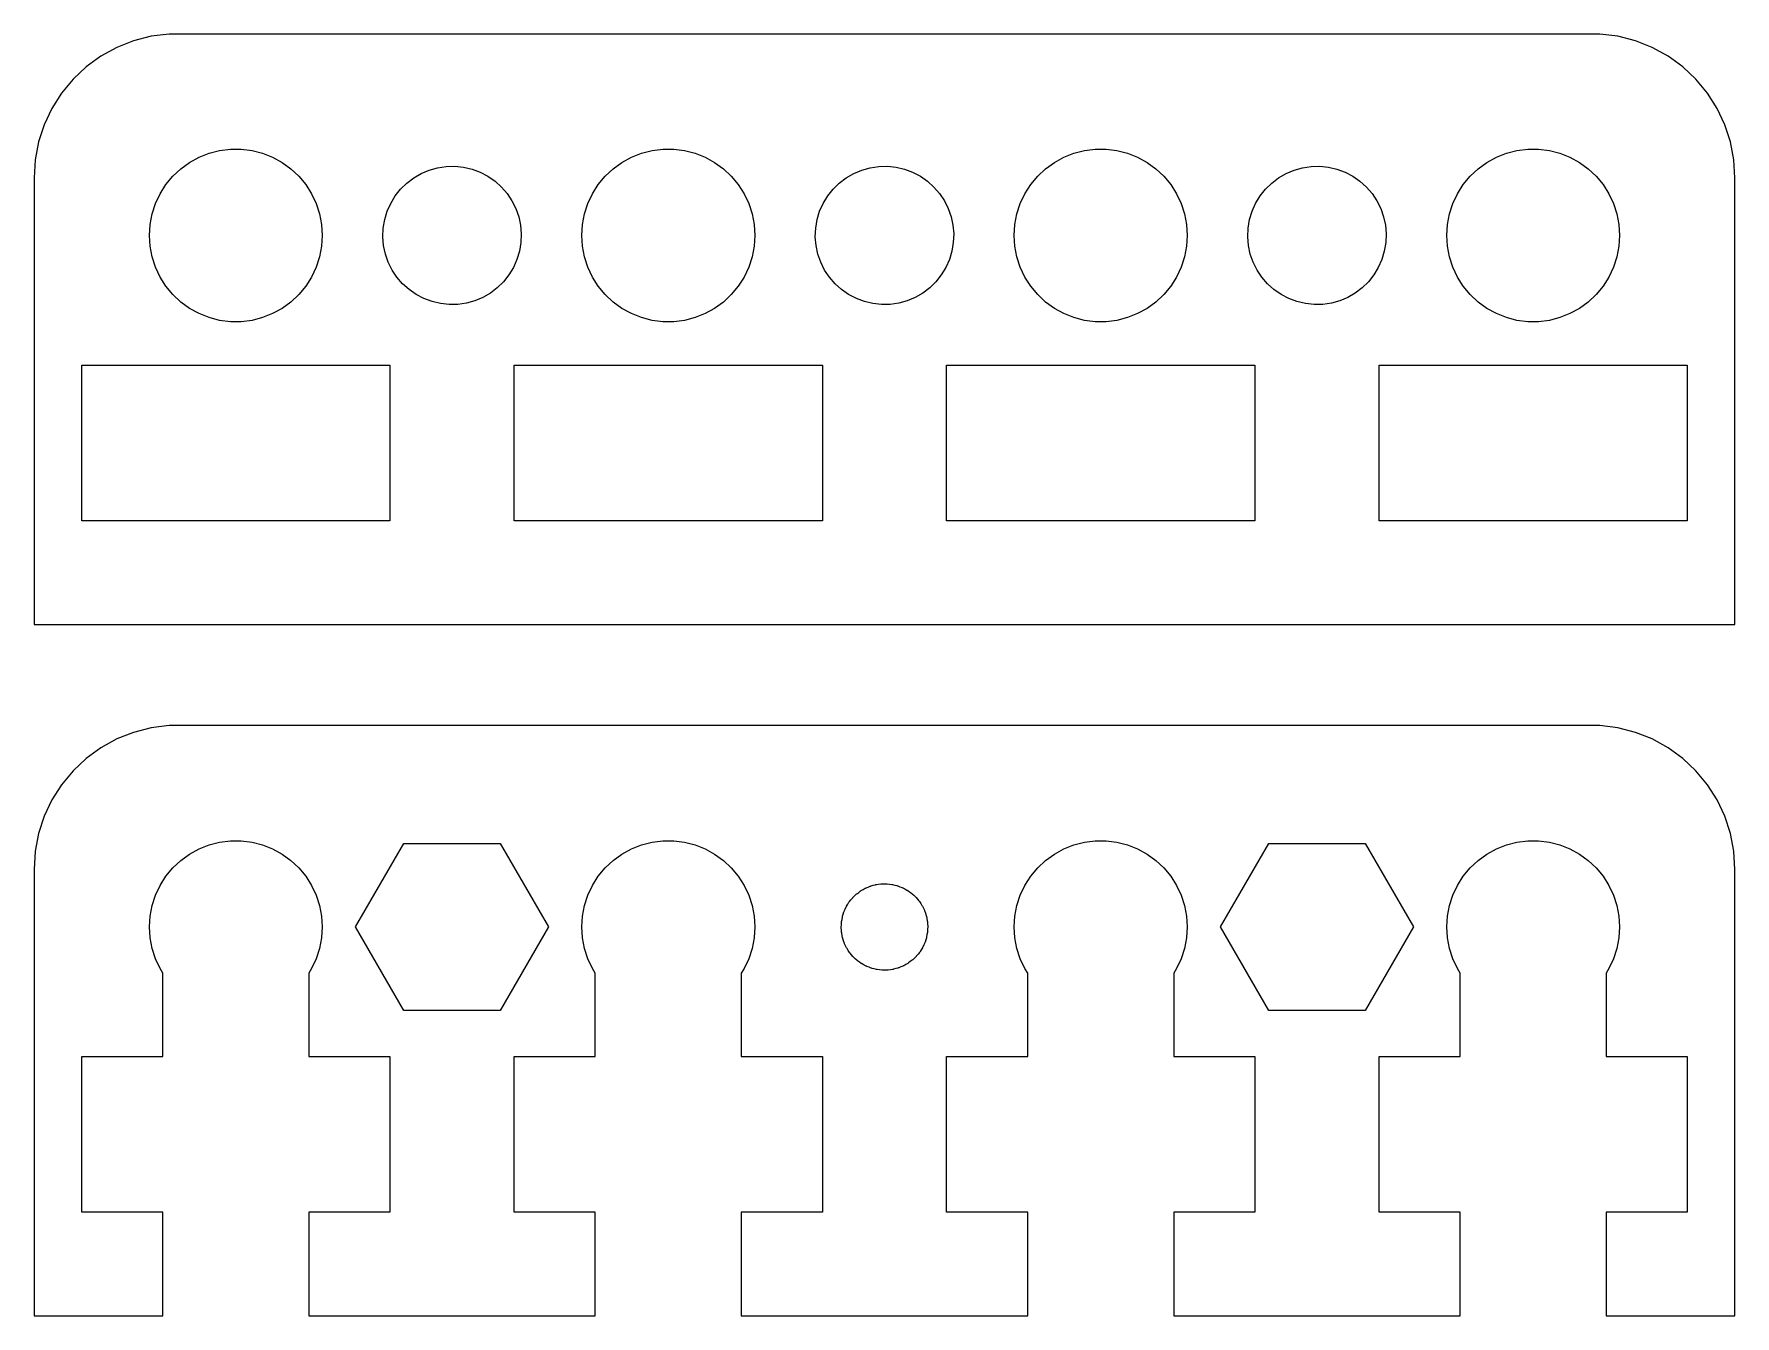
# Model space of a CAD drawing. Header units: metres. Extents: x -29.5 to 29.5, y 0 to 92.5.
# Drawn here: x -29.5 to 29.5, y 48 to 92.5 of the extents above; entities that cross this region are included whole.
import ezdxf

# ---------------------------------------------------------------- set-up
doc = ezdxf.new("R2010")
doc.units = ezdxf.units.M

msp = doc.modelspace()

# ---------------------------------------------------------------- linework, layer by layer
for p, q in [((-26.0451, 92.2553), (-26.6289, 92.0241)), ((-25.4369, 92.4114), (-26.0451, 92.2553)), ((-24.8139, 92.4901), (-25.4369, 92.4114)), ((24.8139, 92.4901), (-24.8139, 92.4901)), ((25.4369, 92.4114), (24.8139, 92.4901)), ((26.0451, 92.2553), (25.4369, 92.4114)), ((26.6289, 92.0241), (26.0451, 92.2553)), ((-27.1791, 91.7216), (-27.6871, 91.3526)), ((-26.6289, 92.0241), (-27.1791, 91.7216)), ((27.1791, 91.7216), (26.6289, 92.0241)), ((27.6871, 91.3526), (27.1791, 91.7216)), ((-28.1448, 90.9227), (-28.5451, 90.4389)), ((-27.6871, 91.3526), (-28.1448, 90.9227)), ((28.1448, 90.9227), (27.6871, 91.3526)), ((28.5451, 90.4389), (28.1448, 90.9227)), ((-28.5451, 90.4389), (-28.8815, 89.9088)), ((28.8815, 89.9088), (28.5451, 90.4389)), ((-28.8815, 89.9088), (-29.1489, 89.3406)), ((29.1489, 89.3406), (28.8815, 89.9088)), ((-29.1489, 89.3406), (-29.3429, 88.7434)), ((29.3429, 88.7434), (29.1489, 89.3406)), ((-29.3429, 88.7434), (-29.4606, 88.1267)), ((29.4606, 88.1267), (29.3429, 88.7434)), ((-29.4606, 88.1267), (-29.5, 87.5)), ((-24.4123, 87.8115), (-24.1075, 88.033)), ((-24.1075, 88.033), (-23.7773, 88.2145)), ((-23.7773, 88.2145), (-23.427, 88.3532)), ((-23.427, 88.3532), (-23.0621, 88.4469)), ((-23.0621, 88.4469), (-22.6884, 88.4941)), ((-22.6884, 88.4941), (-22.3116, 88.4941)), ((-22.3116, 88.4941), (-21.9379, 88.4469)), ((-21.9379, 88.4469), (-21.5729, 88.3532)), ((-21.5729, 88.3532), (-21.2227, 88.2145)), ((-21.2227, 88.2145), (-20.8925, 88.033)), ((-20.8925, 88.033), (-20.5877, 87.8115)), ((-9.41226, 87.8115), (-9.10747, 88.033)), ((-9.10747, 88.033), (-8.77733, 88.2145)), ((-8.77733, 88.2145), (-8.42705, 88.3532)), ((-8.42705, 88.3532), (-8.06213, 88.4469)), ((-8.06213, 88.4469), (-7.68837, 88.4941)), ((-7.68837, 88.4941), (-7.31161, 88.4941)), ((-7.31161, 88.4941), (-6.93785, 88.4469)), ((-6.93785, 88.4469), (-6.57294, 88.3532)), ((-6.57294, 88.3532), (-6.22266, 88.2145)), ((-6.22266, 88.2145), (-5.89252, 88.033)), ((-5.89252, 88.033), (-5.58772, 87.8115)), ((5.58772, 87.8115), (5.89252, 88.033)), ((5.89252, 88.033), (6.22266, 88.2145)), ((6.22266, 88.2145), (6.57294, 88.3532)), ((6.57294, 88.3532), (6.93785, 88.4469)), ((6.93785, 88.4469), (7.31161, 88.4941)), ((7.31161, 88.4941), (7.68837, 88.4941)), ((7.68837, 88.4941), (8.06213, 88.4469)), ((8.06213, 88.4469), (8.42705, 88.3532)), ((8.42705, 88.3532), (8.77733, 88.2145)), ((8.77733, 88.2145), (9.10747, 88.033)), ((9.10747, 88.033), (9.41226, 87.8115)), ((20.5877, 87.8115), (20.8925, 88.033)), ((20.8925, 88.033), (21.2227, 88.2145)), ((21.2227, 88.2145), (21.5729, 88.3532)), ((21.5729, 88.3532), (21.9379, 88.4469)), ((21.9379, 88.4469), (22.3116, 88.4941)), ((22.3116, 88.4941), (22.6884, 88.4941)), ((22.6884, 88.4941), (23.0621, 88.4469)), ((23.0621, 88.4469), (23.427, 88.3532)), ((23.427, 88.3532), (23.7773, 88.2145)), ((23.7773, 88.2145), (24.1075, 88.033)), ((24.1075, 88.033), (24.4123, 87.8115)), ((29.5, 87.5), (29.4606, 88.1267)), ((-29.5, 87.5), (-29.5, 72)), ((-24.927, 87.2634), (-24.6869, 87.5536)), ((-24.6869, 87.5536), (-24.4123, 87.8115)), ((-20.5877, 87.8115), (-20.3131, 87.5536)), ((-20.3131, 87.5536), (-20.0729, 87.2634)), ((-16.5682, 87.3168), (-16.3281, 87.499)), ((-16.3281, 87.499), (-16.0671, 87.6497)), ((-16.0671, 87.6497), (-15.7893, 87.7665)), ((-15.7893, 87.7665), (-15.499, 87.8475)), ((-15.499, 87.8475), (-15.2008, 87.8916)), ((-15.2008, 87.8916), (-14.8995, 87.8979)), ((-14.8995, 87.8979), (-14.5997, 87.8664)), ((-14.5997, 87.8664), (-14.3063, 87.7976)), ((-14.3063, 87.7976), (-14.0238, 87.6925)), ((-14.0238, 87.6925), (-13.7567, 87.5529)), ((-13.7567, 87.5529), (-13.5092, 87.3809)), ((-13.5092, 87.3809), (-13.2853, 87.1792)), ((-9.92705, 87.2634), (-9.6869, 87.5536)), ((-9.6869, 87.5536), (-9.41226, 87.8115)), ((-5.58772, 87.8115), (-5.31308, 87.5536)), ((-5.31308, 87.5536), (-5.07294, 87.2634)), ((-1.56821, 87.3168), (-1.32812, 87.499)), ((-1.32812, 87.499), (-1.06712, 87.6497)), ((-1.06712, 87.6497), (-0.789276, 87.7665)), ((-0.789276, 87.7665), (-0.498978, 87.8475)), ((-0.498978, 87.8475), (-0.200821, 87.8916)), ((-0.200821, 87.8916), (0.100494, 87.8979)), ((0.100494, 87.8979), (0.400238, 87.8664)), ((0.400238, 87.8664), (0.693665, 87.7976)), ((0.693665, 87.7976), (0.976166, 87.6925)), ((0.976166, 87.6925), (1.24326, 87.5529)), ((1.24326, 87.5529), (1.49075, 87.3809)), ((1.49075, 87.3809), (1.71472, 87.1792)), ((5.07294, 87.2634), (5.31308, 87.5536)), ((5.31308, 87.5536), (5.58772, 87.8115)), ((9.41226, 87.8115), (9.6869, 87.5536)), ((9.6869, 87.5536), (9.92705, 87.2634)), ((13.4318, 87.3168), (13.6719, 87.499)), ((13.6719, 87.499), (13.9329, 87.6497)), ((13.9329, 87.6497), (14.2107, 87.7665)), ((14.2107, 87.7665), (14.501, 87.8475)), ((14.501, 87.8475), (14.7992, 87.8916)), ((14.7992, 87.8916), (15.1005, 87.8979)), ((15.1005, 87.8979), (15.4002, 87.8664)), ((15.4002, 87.8664), (15.6937, 87.7976)), ((15.6937, 87.7976), (15.9762, 87.6925)), ((15.9762, 87.6925), (16.2433, 87.5529)), ((16.2433, 87.5529), (16.4908, 87.3809)), ((16.4908, 87.3809), (16.7147, 87.1792)), ((20.0729, 87.2634), (20.3131, 87.5536)), ((20.3131, 87.5536), (20.5877, 87.8115)), ((24.4123, 87.8115), (24.6869, 87.5536)), ((24.6869, 87.5536), (24.927, 87.2634)), ((29.5, 72), (29.5, 87.5)), ((-25.2893, 86.6044), (-25.1289, 86.9453)), ((-25.1289, 86.9453), (-24.927, 87.2634)), ((-20.0729, 87.2634), (-19.8711, 86.9453)), ((-19.8711, 86.9453), (-19.7107, 86.6044)), ((-17.1269, 86.6119), (-16.9707, 86.8697)), ((-16.9707, 86.8697), (-16.7835, 87.1059)), ((-16.7835, 87.1059), (-16.5682, 87.3168)), ((-13.2853, 87.1792), (-13.0883, 86.951)), ((-13.0883, 86.951), (-12.9215, 86.7)), ((-10.2893, 86.6044), (-10.1289, 86.9453)), ((-10.1289, 86.9453), (-9.92705, 87.2634)), ((-5.07294, 87.2634), (-4.87108, 86.9453)), ((-4.87108, 86.9453), (-4.71066, 86.6044)), ((-2.12688, 86.6119), (-1.97075, 86.8697)), ((-1.97075, 86.8697), (-1.78354, 87.1059)), ((-1.78354, 87.1059), (-1.56821, 87.3168)), ((1.71472, 87.1792), (1.91167, 86.951)), ((1.91167, 86.951), (2.07846, 86.7)), ((4.71066, 86.6044), (4.87108, 86.9453)), ((4.87108, 86.9453), (5.07294, 87.2634)), ((9.92705, 87.2634), (10.1289, 86.9453)), ((10.1289, 86.9453), (10.2893, 86.6044)), ((12.8731, 86.6119), (13.0292, 86.8697)), ((13.0292, 86.8697), (13.2164, 87.1059)), ((13.2164, 87.1059), (13.4318, 87.3168)), ((16.7147, 87.1792), (16.9117, 86.951)), ((16.9117, 86.951), (17.0785, 86.7)), ((19.7107, 86.6044), (19.8711, 86.9453)), ((19.8711, 86.9453), (20.0729, 87.2634)), ((24.927, 87.2634), (25.1289, 86.9453)), ((25.1289, 86.9453), (25.2893, 86.6044)), ((-25.4763, 85.876), (-25.4057, 86.2461)), ((-25.4057, 86.2461), (-25.2893, 86.6044)), ((-19.7107, 86.6044), (-19.5942, 86.2461)), ((-19.5942, 86.2461), (-19.5237, 85.876)), ((-17.3366, 86.048), (-17.2495, 86.3366)), ((-17.2495, 86.3366), (-17.1269, 86.6119)), ((-12.9215, 86.7), (-12.7875, 86.43)), ((-12.7875, 86.43), (-12.6884, 86.1454)), ((-12.6884, 86.1454), (-12.6257, 85.8506)), ((-10.4763, 85.876), (-10.4057, 86.2461)), ((-10.4057, 86.2461), (-10.2893, 86.6044)), ((-4.71066, 86.6044), (-4.59424, 86.2461)), ((-4.59424, 86.2461), (-4.52365, 85.876)), ((-2.33658, 86.048), (-2.24947, 86.3366)), ((-2.24947, 86.3366), (-2.12688, 86.6119)), ((2.07846, 86.7), (2.21246, 86.43)), ((2.21246, 86.43), (2.31158, 86.1454)), ((2.31158, 86.1454), (2.37425, 85.8506)), ((4.52365, 85.876), (4.59424, 86.2461)), ((4.59424, 86.2461), (4.71066, 86.6044)), ((10.2893, 86.6044), (10.4057, 86.2461)), ((10.4057, 86.2461), (10.4763, 85.876)), ((12.6634, 86.048), (12.7505, 86.3366)), ((12.7505, 86.3366), (12.8731, 86.6119)), ((17.0785, 86.7), (17.2125, 86.43)), ((17.2125, 86.43), (17.3116, 86.1454)), ((17.3116, 86.1454), (17.3743, 85.8506)), ((19.5237, 85.876), (19.5942, 86.2461)), ((19.5942, 86.2461), (19.7107, 86.6044)), ((25.2893, 86.6044), (25.4057, 86.2461)), ((25.4057, 86.2461), (25.4763, 85.876)), ((-25.5, 85.5), (-25.4763, 85.876)), ((-19.5237, 85.876), (-19.5, 85.5)), ((-17.3995, 85.4497), (-17.3868, 85.7509)), ((-17.3868, 85.7509), (-17.3366, 86.048)), ((-12.6257, 85.8506), (-12.6005, 85.5502)), ((-12.6005, 85.5502), (-12.6131, 85.2491)), ((-10.5, 85.5), (-10.4763, 85.876)), ((-4.52365, 85.876), (-4.5, 85.5)), ((-2.39946, 85.4497), (-2.38684, 85.7509)), ((-2.38684, 85.7509), (-2.33658, 86.048)), ((2.37425, 85.8506), (2.39946, 85.5502)), ((2.39946, 85.5502), (2.38684, 85.2491)), ((4.5, 85.5), (4.52365, 85.876)), ((10.4763, 85.876), (10.5, 85.5)), ((12.6005, 85.4497), (12.6131, 85.7509)), ((12.6131, 85.7509), (12.6634, 86.048)), ((17.3743, 85.8506), (17.3995, 85.5502)), ((17.3995, 85.5502), (17.3868, 85.2491)), ((19.5, 85.5), (19.5237, 85.876)), ((25.4763, 85.876), (25.5, 85.5)), ((-25.4763, 85.124), (-25.5, 85.5)), ((-25.4057, 84.7539), (-25.4763, 85.124)), ((-19.5237, 85.124), (-19.5942, 84.7539)), ((-19.5, 85.5), (-19.5237, 85.124)), ((-17.3743, 85.1494), (-17.3995, 85.4497)), ((-17.3116, 84.8546), (-17.3743, 85.1494)), ((-12.6131, 85.2491), (-12.6634, 84.952)), ((-10.4763, 85.124), (-10.5, 85.5)), ((-10.4057, 84.7539), (-10.4763, 85.124)), ((-4.52365, 85.124), (-4.59424, 84.7539)), ((-4.5, 85.5), (-4.52365, 85.124)), ((-2.37425, 85.1494), (-2.39946, 85.4497)), ((-2.31158, 84.8546), (-2.37425, 85.1494)), ((2.38684, 85.2491), (2.33658, 84.952)), ((4.52365, 85.124), (4.5, 85.5)), ((4.59424, 84.7539), (4.52365, 85.124)), ((10.4763, 85.124), (10.4057, 84.7539)), ((10.5, 85.5), (10.4763, 85.124)), ((12.6257, 85.1494), (12.6005, 85.4497)), ((12.6884, 84.8546), (12.6257, 85.1494)), ((17.3868, 85.2491), (17.3366, 84.952)), ((19.5237, 85.124), (19.5, 85.5)), ((19.5942, 84.7539), (19.5237, 85.124)), ((25.4763, 85.124), (25.4057, 84.7539)), ((25.5, 85.5), (25.4763, 85.124)), ((-25.2893, 84.3956), (-25.4057, 84.7539)), ((-25.1289, 84.0547), (-25.2893, 84.3956)), ((-19.7107, 84.3956), (-19.8711, 84.0547)), ((-19.5942, 84.7539), (-19.7107, 84.3956)), ((-17.2125, 84.57), (-17.3116, 84.8546)), ((-17.0785, 84.3), (-17.2125, 84.57)), ((-12.8731, 84.3881), (-13.0292, 84.1303)), ((-12.7505, 84.6634), (-12.8731, 84.3881)), ((-12.6634, 84.952), (-12.7505, 84.6634)), ((-10.2893, 84.3956), (-10.4057, 84.7539)), ((-10.1289, 84.0547), (-10.2893, 84.3956)), ((-4.71066, 84.3956), (-4.87108, 84.0547)), ((-4.59424, 84.7539), (-4.71066, 84.3956)), ((-2.21246, 84.57), (-2.31158, 84.8546)), ((-2.07846, 84.3), (-2.21246, 84.57)), ((2.12688, 84.3881), (1.97075, 84.1303)), ((2.24947, 84.6634), (2.12688, 84.3881)), ((2.33658, 84.952), (2.24947, 84.6634)), ((4.71066, 84.3956), (4.59424, 84.7539)), ((4.87108, 84.0547), (4.71066, 84.3956)), ((10.2893, 84.3956), (10.1289, 84.0547)), ((10.4057, 84.7539), (10.2893, 84.3956)), ((12.7875, 84.57), (12.6884, 84.8546)), ((12.9215, 84.3), (12.7875, 84.57)), ((17.1269, 84.3881), (16.9707, 84.1303)), ((17.2495, 84.6634), (17.1269, 84.3881)), ((17.3366, 84.952), (17.2495, 84.6634)), ((19.7107, 84.3956), (19.5942, 84.7539)), ((19.8711, 84.0547), (19.7107, 84.3956)), ((25.2893, 84.3956), (25.1289, 84.0547)), ((25.4057, 84.7539), (25.2893, 84.3956)), ((-24.927, 83.7366), (-25.1289, 84.0547)), ((-19.8711, 84.0547), (-20.0729, 83.7366)), ((-16.9117, 84.049), (-17.0785, 84.3)), ((-16.7147, 83.8208), (-16.9117, 84.049)), ((-16.4908, 83.6191), (-16.7147, 83.8208)), ((-13.2164, 83.8941), (-13.4318, 83.6832)), ((-13.0292, 84.1303), (-13.2164, 83.8941)), ((-9.92705, 83.7366), (-10.1289, 84.0547)), ((-4.87108, 84.0547), (-5.07294, 83.7366)), ((-1.91167, 84.049), (-2.07846, 84.3)), ((-1.71472, 83.8208), (-1.91167, 84.049)), ((-1.49075, 83.6191), (-1.71472, 83.8208)), ((1.78354, 83.8941), (1.56821, 83.6832)), ((1.97075, 84.1303), (1.78354, 83.8941)), ((5.07294, 83.7366), (4.87108, 84.0547)), ((10.1289, 84.0547), (9.92705, 83.7366)), ((13.0883, 84.049), (12.9215, 84.3)), ((13.2853, 83.8208), (13.0883, 84.049)), ((13.5092, 83.6191), (13.2853, 83.8208)), ((16.7835, 83.8941), (16.5682, 83.6832)), ((16.9707, 84.1303), (16.7835, 83.8941)), ((20.0729, 83.7366), (19.8711, 84.0547)), ((25.1289, 84.0547), (24.927, 83.7366)), ((-24.6869, 83.4464), (-24.927, 83.7366)), ((-24.4123, 83.1884), (-24.6869, 83.4464)), ((-20.3131, 83.4464), (-20.5877, 83.1884)), ((-20.0729, 83.7366), (-20.3131, 83.4464)), ((-16.2433, 83.4471), (-16.4908, 83.6191)), ((-15.9762, 83.3075), (-16.2433, 83.4471)), ((-15.6937, 83.2024), (-15.9762, 83.3075)), ((-15.4002, 83.1336), (-15.6937, 83.2024)), ((-14.2107, 83.2335), (-14.501, 83.1524)), ((-13.9329, 83.3503), (-14.2107, 83.2335)), ((-13.6719, 83.501), (-13.9329, 83.3503)), ((-13.4318, 83.6832), (-13.6719, 83.501)), ((-9.6869, 83.4464), (-9.92705, 83.7366)), ((-9.41226, 83.1884), (-9.6869, 83.4464)), ((-5.31308, 83.4464), (-5.58772, 83.1884)), ((-5.07294, 83.7366), (-5.31308, 83.4464)), ((-1.24326, 83.4471), (-1.49075, 83.6191)), ((-0.976166, 83.3075), (-1.24326, 83.4471)), ((-0.693665, 83.2024), (-0.976166, 83.3075)), ((-0.400238, 83.1336), (-0.693665, 83.2024)), ((0.789276, 83.2335), (0.498978, 83.1524)), ((1.06712, 83.3503), (0.789276, 83.2335)), ((1.32812, 83.501), (1.06712, 83.3503)), ((1.56821, 83.6832), (1.32812, 83.501)), ((5.31308, 83.4464), (5.07294, 83.7366)), ((5.58772, 83.1884), (5.31308, 83.4464)), ((9.6869, 83.4464), (9.41226, 83.1884)), ((9.92705, 83.7366), (9.6869, 83.4464)), ((13.7567, 83.4471), (13.5092, 83.6191)), ((14.0238, 83.3075), (13.7567, 83.4471)), ((14.3063, 83.2024), (14.0238, 83.3075)), ((14.5997, 83.1336), (14.3063, 83.2024)), ((15.7893, 83.2335), (15.499, 83.1524)), ((16.0671, 83.3503), (15.7893, 83.2335)), ((16.3281, 83.501), (16.0671, 83.3503)), ((16.5682, 83.6832), (16.3281, 83.501)), ((20.3131, 83.4464), (20.0729, 83.7366)), ((20.5877, 83.1884), (20.3131, 83.4464)), ((24.6869, 83.4464), (24.4123, 83.1884)), ((24.927, 83.7366), (24.6869, 83.4464)), ((-24.1075, 82.967), (-24.4123, 83.1884)), ((-23.7773, 82.7855), (-24.1075, 82.967)), ((-23.427, 82.6468), (-23.7773, 82.7855)), ((-23.0621, 82.5531), (-23.427, 82.6468)), ((-21.5729, 82.6468), (-21.9379, 82.5531)), ((-21.2227, 82.7855), (-21.5729, 82.6468)), ((-20.8925, 82.967), (-21.2227, 82.7855)), ((-20.5877, 83.1884), (-20.8925, 82.967)), ((-15.1005, 83.1021), (-15.4002, 83.1336)), ((-14.7992, 83.1084), (-15.1005, 83.1021)), ((-14.501, 83.1524), (-14.7992, 83.1084)), ((-9.10747, 82.967), (-9.41226, 83.1884)), ((-8.77733, 82.7855), (-9.10747, 82.967)), ((-8.42705, 82.6468), (-8.77733, 82.7855)), ((-8.06213, 82.5531), (-8.42705, 82.6468)), ((-6.57294, 82.6468), (-6.93785, 82.5531)), ((-6.22266, 82.7855), (-6.57294, 82.6468)), ((-5.89252, 82.967), (-6.22266, 82.7855)), ((-5.58772, 83.1884), (-5.89252, 82.967)), ((-0.100494, 83.1021), (-0.400238, 83.1336)), ((0.200821, 83.1084), (-0.100494, 83.1021)), ((0.498978, 83.1524), (0.200821, 83.1084)), ((5.89252, 82.967), (5.58772, 83.1884)), ((6.22266, 82.7855), (5.89252, 82.967)), ((6.57294, 82.6468), (6.22266, 82.7855)), ((6.93785, 82.5531), (6.57294, 82.6468)), ((8.42705, 82.6468), (8.06213, 82.5531)), ((8.77733, 82.7855), (8.42705, 82.6468)), ((9.10747, 82.967), (8.77733, 82.7855)), ((9.41226, 83.1884), (9.10747, 82.967)), ((14.8995, 83.1021), (14.5997, 83.1336)), ((15.2008, 83.1084), (14.8995, 83.1021)), ((15.499, 83.1524), (15.2008, 83.1084)), ((20.8925, 82.967), (20.5877, 83.1884)), ((21.2227, 82.7855), (20.8925, 82.967)), ((21.5729, 82.6468), (21.2227, 82.7855)), ((21.9379, 82.5531), (21.5729, 82.6468)), ((23.427, 82.6468), (23.0621, 82.5531)), ((23.7773, 82.7855), (23.427, 82.6468)), ((24.1075, 82.967), (23.7773, 82.7855)), ((24.4123, 83.1884), (24.1075, 82.967)), ((-22.6884, 82.5059), (-23.0621, 82.5531)), ((-22.3116, 82.5059), (-22.6884, 82.5059)), ((-21.9379, 82.5531), (-22.3116, 82.5059)), ((-7.68837, 82.5059), (-8.06213, 82.5531)), ((-7.31161, 82.5059), (-7.68837, 82.5059)), ((-6.93785, 82.5531), (-7.31161, 82.5059)), ((7.31161, 82.5059), (6.93785, 82.5531)), ((7.68837, 82.5059), (7.31161, 82.5059)), ((8.06213, 82.5531), (7.68837, 82.5059)), ((22.3116, 82.5059), (21.9379, 82.5531)), ((22.6884, 82.5059), (22.3116, 82.5059)), ((23.0621, 82.5531), (22.6884, 82.5059)), ((-27.8466, 75.6), (-27.8466, 81)), ((-27.8466, 81), (-17.1534, 81)), ((-17.1534, 81), (-17.1534, 75.6)), ((-12.8466, 75.6), (-12.8466, 81)), ((-12.8466, 81), (-2.15337, 81)), ((-2.15337, 81), (-2.15337, 75.6)), ((2.15337, 75.6), (2.15337, 81)), ((2.15337, 81), (12.8466, 81)), ((12.8466, 81), (12.8466, 75.6)), ((17.1534, 75.6), (17.1534, 81)), ((17.1534, 81), (27.8466, 81)), ((27.8466, 81), (27.8466, 75.6)), ((-17.1534, 75.6), (-27.8466, 75.6)), ((-2.15337, 75.6), (-12.8466, 75.6)), ((12.8466, 75.6), (2.15337, 75.6)), ((27.8466, 75.6), (17.1534, 75.6)), ((-29.5, 72), (29.5, 72)), ((-24.8139, 68.4901), (-25.4369, 68.4114)), ((24.8139, 68.4901), (-24.8139, 68.4901)), ((25.4369, 68.4114), (24.8139, 68.4901)), ((-26.6289, 68.0241), (-27.1791, 67.7216)), ((-26.0451, 68.2553), (-26.6289, 68.0241)), ((-25.4369, 68.4114), (-26.0451, 68.2553)), ((26.0451, 68.2553), (25.4369, 68.4114)), ((26.6289, 68.0241), (26.0451, 68.2553)), ((27.1791, 67.7216), (26.6289, 68.0241)), ((-27.6871, 67.3526), (-28.1448, 66.9227)), ((-27.1791, 67.7216), (-27.6871, 67.3526)), ((27.6871, 67.3526), (27.1791, 67.7216)), ((28.1448, 66.9227), (27.6871, 67.3526)), ((-28.1448, 66.9227), (-28.5451, 66.4389)), ((28.5451, 66.4389), (28.1448, 66.9227)), ((-28.5451, 66.4389), (-28.8815, 65.9088)), ((28.8815, 65.9088), (28.5451, 66.4389)), ((-28.8815, 65.9088), (-29.1489, 65.3406)), ((29.1489, 65.3406), (28.8815, 65.9088)), ((-29.1489, 65.3406), (-29.3429, 64.7434)), ((29.3429, 64.7434), (29.1489, 65.3406)), ((-29.3429, 64.7434), (-29.4606, 64.1267)), ((-23.7773, 64.2145), (-23.427, 64.3532)), ((-23.427, 64.3532), (-23.0621, 64.4469)), ((-23.0621, 64.4469), (-22.6884, 64.4941)), ((-22.6884, 64.4941), (-22.3116, 64.4941)), ((-22.3116, 64.4941), (-21.9379, 64.4469)), ((-21.9379, 64.4469), (-21.5729, 64.3532)), ((-21.5729, 64.3532), (-21.2227, 64.2145)), ((-18.3466, 61.5), (-16.6733, 64.3982)), ((-16.6733, 64.3982), (-13.3267, 64.3982)), ((-13.3267, 64.3982), (-11.6534, 61.5)), ((-8.77733, 64.2145), (-8.42705, 64.3532)), ((-8.42705, 64.3532), (-8.06213, 64.4469)), ((-8.06213, 64.4469), (-7.68837, 64.4941)), ((-7.68837, 64.4941), (-7.31161, 64.4941)), ((-7.31161, 64.4941), (-6.93785, 64.4469)), ((-6.93785, 64.4469), (-6.57294, 64.3532)), ((-6.57294, 64.3532), (-6.22266, 64.2145)), ((6.22266, 64.2145), (6.57294, 64.3532)), ((6.57294, 64.3532), (6.93785, 64.4469)), ((6.93785, 64.4469), (7.31161, 64.4941)), ((7.31161, 64.4941), (7.68837, 64.4941)), ((7.68837, 64.4941), (8.06213, 64.4469)), ((8.06213, 64.4469), (8.42705, 64.3532)), ((8.42705, 64.3532), (8.77733, 64.2145)), ((11.6534, 61.5), (13.3267, 64.3982)), ((13.3267, 64.3982), (16.6733, 64.3982)), ((16.6733, 64.3982), (18.3466, 61.5)), ((21.2227, 64.2145), (21.5729, 64.3532)), ((21.5729, 64.3532), (21.9379, 64.4469)), ((21.9379, 64.4469), (22.3116, 64.4941)), ((22.3116, 64.4941), (22.6884, 64.4941)), ((22.6884, 64.4941), (23.0621, 64.4469)), ((23.0621, 64.4469), (23.427, 64.3532)), ((23.427, 64.3532), (23.7773, 64.2145)), ((29.4606, 64.1267), (29.3429, 64.7434)), ((-29.4606, 64.1267), (-29.5, 63.5)), ((-24.6869, 63.5536), (-24.4123, 63.8115)), ((-24.4123, 63.8115), (-24.1075, 64.033)), ((-24.1075, 64.033), (-23.7773, 64.2145)), ((-21.2227, 64.2145), (-20.8925, 64.033)), ((-20.8925, 64.033), (-20.5877, 63.8115)), ((-20.5877, 63.8115), (-20.3131, 63.5536)), ((-9.6869, 63.5536), (-9.41226, 63.8115)), ((-9.41226, 63.8115), (-9.10747, 64.033)), ((-9.10747, 64.033), (-8.77733, 64.2145)), ((-6.22266, 64.2145), (-5.89252, 64.033)), ((-5.89252, 64.033), (-5.58772, 63.8115)), ((-5.58772, 63.8115), (-5.31308, 63.5536)), ((5.31308, 63.5536), (5.58772, 63.8115)), ((5.58772, 63.8115), (5.89252, 64.033)), ((5.89252, 64.033), (6.22266, 64.2145)), ((8.77733, 64.2145), (9.10747, 64.033)), ((9.10747, 64.033), (9.41226, 63.8115)), ((9.41226, 63.8115), (9.6869, 63.5536)), ((20.3131, 63.5536), (20.5877, 63.8115)), ((20.5877, 63.8115), (20.8925, 64.033)), ((20.8925, 64.033), (21.2227, 64.2145)), ((23.7773, 64.2145), (24.1075, 64.033)), ((24.1075, 64.033), (24.4123, 63.8115)), ((24.4123, 63.8115), (24.6869, 63.5536)), ((29.5, 63.5), (29.4606, 64.1267)), ((-29.5, 63.5), (-29.5, 48)), ((-25.1289, 62.9453), (-24.927, 63.2634)), ((-24.927, 63.2634), (-24.6869, 63.5536)), ((-20.3131, 63.5536), (-20.0729, 63.2634)), ((-20.0729, 63.2634), (-19.8711, 62.9453)), ((-10.1289, 62.9453), (-9.92705, 63.2634)), ((-9.92705, 63.2634), (-9.6869, 63.5536)), ((-5.31308, 63.5536), (-5.07294, 63.2634)), ((-5.07294, 63.2634), (-4.87108, 62.9453)), ((4.87108, 62.9453), (5.07294, 63.2634)), ((5.07294, 63.2634), (5.31308, 63.5536)), ((9.6869, 63.5536), (9.92705, 63.2634)), ((9.92705, 63.2634), (10.1289, 62.9453)), ((19.8711, 62.9453), (20.0729, 63.2634)), ((20.0729, 63.2634), (20.3131, 63.5536)), ((24.6869, 63.5536), (24.927, 63.2634)), ((24.927, 63.2634), (25.1289, 62.9453)), ((29.5, 48), (29.5, 63.5)), ((-25.4057, 62.2461), (-25.2893, 62.6044)), ((-25.2893, 62.6044), (-25.1289, 62.9453)), ((-19.8711, 62.9453), (-19.7107, 62.6044)), ((-19.7107, 62.6044), (-19.5942, 62.2461)), ((-10.4057, 62.2461), (-10.2893, 62.6044)), ((-10.2893, 62.6044), (-10.1289, 62.9453)), ((-4.87108, 62.9453), (-4.71066, 62.6044)), ((-4.71066, 62.6044), (-4.59424, 62.2461)), ((-1.09344, 62.5268), (-1.03621, 62.5806)), ((-1.03621, 62.5806), (-0.980118, 62.6355)), ((-0.980118, 62.6355), (-0.96759, 62.645)), ((-0.96759, 62.645), (-0.956131, 62.6558)), ((-0.956131, 62.6558), (-0.892609, 62.7019)), ((-0.892609, 62.7019), (-0.830078, 62.7494)), ((-0.830078, 62.7494), (-0.816452, 62.7572)), ((-0.816452, 62.7572), (-0.803726, 62.7665)), ((-0.803726, 62.7665), (-0.73494, 62.8043)), ((-0.73494, 62.8043), (-0.666946, 62.8436)), ((-0.666946, 62.8436), (-0.652435, 62.8497)), ((-0.652435, 62.8497), (-0.638657, 62.8572)), ((-0.638657, 62.8572), (-0.565674, 62.8861)), ((-0.565674, 62.8861), (-0.493286, 62.9165)), ((-0.493286, 62.9165), (-0.478134, 62.9208)), ((-0.478134, 62.9208), (-0.463516, 62.9266)), ((-0.463516, 62.9266), (-0.387482, 62.9461)), ((-0.387482, 62.9461), (-0.311859, 62.9672)), ((-0.311859, 62.9672), (-0.296295, 62.9695)), ((-0.296295, 62.9695), (-0.281067, 62.9734)), ((-0.281067, 62.9734), (-0.203171, 62.9833)), ((-0.203171, 62.9833), (-0.125504, 62.9947)), ((-0.125504, 62.9947), (-0.109787, 62.9951)), ((-0.109787, 62.9951), (-0.094177, 62.997)), ((-0.094177, 62.997), (-0.015655, 62.997)), ((-0.015655, 62.997), (0.062805, 62.9987)), ((0.062805, 62.9987), (0.078445, 62.997)), ((0.078445, 62.997), (0.094177, 62.997)), ((0.094177, 62.997), (0.172073, 62.9872)), ((0.172073, 62.9872), (0.250153, 62.979)), ((0.250153, 62.979), (0.265457, 62.9754)), ((0.265457, 62.9754), (0.281067, 62.9734)), ((0.281067, 62.9734), (0.357117, 62.9539)), ((0.357117, 62.9539), (0.433533, 62.936)), ((0.433533, 62.936), (0.448288, 62.9305)), ((0.448288, 62.9305), (0.463516, 62.9266)), ((0.463516, 62.9266), (0.536499, 62.8977)), ((0.536499, 62.8977), (0.610092, 62.8703)), ((0.610092, 62.8703), (0.624039, 62.863)), ((0.624039, 62.863), (0.638657, 62.8572)), ((0.638657, 62.8572), (0.707443, 62.8194)), ((0.707443, 62.8194), (0.777039, 62.783)), ((0.777039, 62.783), (0.789948, 62.7741)), ((0.789948, 62.7741), (0.803726, 62.7665)), ((0.803726, 62.7665), (0.867233, 62.7204)), ((0.867233, 62.7204), (0.931717, 62.6755)), ((0.931717, 62.6755), (0.943405, 62.665)), ((0.943405, 62.665), (0.956131, 62.6558)), ((0.956131, 62.6558), (1.01335, 62.602)), ((1.01335, 62.602), (1.0717, 62.5495)), ((1.0717, 62.5495), (1.08199, 62.5376)), ((4.59424, 62.2461), (4.71066, 62.6044)), ((4.71066, 62.6044), (4.87108, 62.9453)), ((10.1289, 62.9453), (10.2893, 62.6044)), ((10.2893, 62.6044), (10.4057, 62.2461)), ((19.5942, 62.2461), (19.7107, 62.6044)), ((19.7107, 62.6044), (19.8711, 62.9453)), ((25.1289, 62.9453), (25.2893, 62.6044)), ((25.2893, 62.6044), (25.4057, 62.2461)), ((-25.4763, 61.876), (-25.4057, 62.2461)), ((-19.5942, 62.2461), (-19.5237, 61.876)), ((-10.4763, 61.876), (-10.4057, 62.2461)), ((-4.59424, 62.2461), (-4.52365, 61.876)), ((-1.42862, 61.9477), (-1.40591, 62.0229)), ((-1.40591, 62.0229), (-1.39952, 62.0372)), ((-1.39952, 62.0372), (-1.39465, 62.0522)), ((-1.39465, 62.0522), (-1.36124, 62.1232)), ((-1.36124, 62.1232), (-1.3293, 62.1949)), ((-1.3293, 62.1949), (-1.32115, 62.2084)), ((-1.32115, 62.2084), (-1.31445, 62.2226)), ((-1.31445, 62.2226), (-1.27238, 62.2889)), ((-1.27238, 62.2889), (-1.23172, 62.3561)), ((-1.23172, 62.3561), (-1.22194, 62.3684)), ((-1.22194, 62.3684), (-1.21352, 62.3817)), ((-1.21352, 62.3817), (-1.16347, 62.4422)), ((-1.16347, 62.4422), (-1.11472, 62.5037)), ((-1.11472, 62.5037), (-1.10347, 62.5147)), ((-1.10347, 62.5147), (-1.09344, 62.5268)), ((1.08199, 62.5376), (1.09344, 62.5268)), ((1.09344, 62.5268), (1.14348, 62.4663)), ((1.14348, 62.4663), (1.19479, 62.4069)), ((1.19479, 62.4069), (1.20349, 62.3938)), ((1.20349, 62.3938), (1.21352, 62.3817)), ((1.21352, 62.3817), (1.25557, 62.3154)), ((1.25557, 62.3154), (1.29903, 62.25)), ((1.29903, 62.25), (1.30603, 62.2359)), ((1.30603, 62.2359), (1.31445, 62.2226)), ((1.31445, 62.2226), (1.34787, 62.1516)), ((1.34787, 62.1516), (1.38278, 62.0813)), ((1.38278, 62.0813), (1.38795, 62.0664)), ((1.38795, 62.0664), (1.39465, 62.0522)), ((1.39465, 62.0522), (1.41891, 61.9775)), ((1.41891, 61.9775), (1.44473, 61.9034)), ((4.52365, 61.876), (4.59424, 62.2461)), ((10.4057, 62.2461), (10.4763, 61.876)), ((19.5237, 61.876), (19.5942, 62.2461)), ((25.4057, 62.2461), (25.4763, 61.876)), ((-25.5, 61.5), (-25.4763, 61.876)), ((-25.4763, 61.124), (-25.5, 61.5)), ((-19.5237, 61.876), (-19.5, 61.5)), ((-19.5, 61.5), (-19.5237, 61.124)), ((-16.6733, 58.6018), (-18.3466, 61.5)), ((-11.6534, 61.5), (-13.3267, 58.6018)), ((-10.5, 61.5), (-10.4763, 61.876)), ((-10.4763, 61.124), (-10.5, 61.5)), ((-4.52365, 61.876), (-4.5, 61.5)), ((-4.5, 61.5), (-4.52365, 61.124)), ((-1.5, 61.5), (-1.49506, 61.5784)), ((-1.49901, 61.4843), (-1.5, 61.5)), ((-1.49966, 61.4686), (-1.49901, 61.4843)), ((-1.49309, 61.3904), (-1.49966, 61.4686)), ((-1.49506, 61.5784), (-1.49178, 61.6568)), ((-1.48816, 61.312), (-1.49309, 61.3904)), ((-1.49178, 61.6568), (-1.48915, 61.6723)), ((-1.48915, 61.6723), (-1.48816, 61.688)), ((-1.48816, 61.688), (-1.47345, 61.7651)), ((-1.47345, 61.7651), (-1.46036, 61.8425)), ((-1.46036, 61.8425), (-1.45581, 61.8576)), ((-1.45581, 61.8576), (-1.45287, 61.873)), ((-1.45287, 61.873), (-1.42862, 61.9477)), ((1.44473, 61.9034), (1.44801, 61.888)), ((1.44801, 61.888), (1.45287, 61.873)), ((1.45287, 61.873), (1.46758, 61.7959)), ((1.46758, 61.7959), (1.4839, 61.7191)), ((1.4839, 61.7191), (1.48521, 61.7034)), ((1.48521, 61.7034), (1.48816, 61.688)), ((1.48816, 61.688), (1.49309, 61.6096)), ((1.49506, 61.4216), (1.49178, 61.3432)), ((1.49309, 61.6096), (1.49966, 61.5314)), ((1.5, 61.5), (1.49506, 61.4216)), ((1.49966, 61.5314), (1.49901, 61.5157)), ((1.49901, 61.5157), (1.5, 61.5)), ((4.5, 61.5), (4.52365, 61.876)), ((4.52365, 61.124), (4.5, 61.5)), ((10.4763, 61.876), (10.5, 61.5)), ((10.5, 61.5), (10.4763, 61.124)), ((13.3267, 58.6018), (11.6534, 61.5)), ((18.3466, 61.5), (16.6733, 58.6018)), ((19.5, 61.5), (19.5237, 61.876)), ((19.5237, 61.124), (19.5, 61.5)), ((25.4763, 61.876), (25.5, 61.5)), ((25.5, 61.5), (25.4763, 61.124)), ((-25.4057, 60.7539), (-25.4763, 61.124)), ((-19.5237, 61.124), (-19.5942, 60.7539)), ((-10.4057, 60.7539), (-10.4763, 61.124)), ((-4.52365, 61.124), (-4.59424, 60.7539)), ((-1.48521, 61.2965), (-1.48816, 61.312)), ((-1.4839, 61.2809), (-1.48521, 61.2965)), ((-1.46758, 61.2041), (-1.4839, 61.2809)), ((-1.45287, 61.127), (-1.46758, 61.2041)), ((-1.44801, 61.112), (-1.45287, 61.127)), ((-1.44473, 61.0966), (-1.44801, 61.112)), ((-1.41891, 61.0225), (-1.44473, 61.0966)), ((-1.39465, 60.9478), (-1.41891, 61.0225)), ((-1.38795, 60.9336), (-1.39465, 60.9478)), ((-1.38278, 60.9187), (-1.38795, 60.9336)), ((-1.34787, 60.8484), (-1.38278, 60.9187)), ((-1.31445, 60.7774), (-1.34787, 60.8484)), ((-1.30602, 60.7641), (-1.31445, 60.7774)), ((1.31445, 60.7774), (1.27238, 60.7111)), ((1.32115, 60.7916), (1.31445, 60.7774)), ((1.3293, 60.8051), (1.32115, 60.7916)), ((1.36124, 60.8768), (1.3293, 60.8051)), ((1.39465, 60.9478), (1.36124, 60.8768)), ((1.39952, 60.9628), (1.39465, 60.9478)), ((1.40591, 60.9771), (1.39952, 60.9628)), ((1.42862, 61.0523), (1.40591, 60.9771)), ((1.45287, 61.127), (1.42862, 61.0523)), ((1.45581, 61.1424), (1.45287, 61.127)), ((1.46036, 61.1575), (1.45581, 61.1424)), ((1.47345, 61.2349), (1.46036, 61.1575)), ((1.48816, 61.312), (1.47345, 61.2349)), ((1.48915, 61.3277), (1.48816, 61.312)), ((1.49178, 61.3432), (1.48915, 61.3277)), ((4.59424, 60.7539), (4.52365, 61.124)), ((10.4763, 61.124), (10.4057, 60.7539)), ((19.5942, 60.7539), (19.5237, 61.124)), ((25.4763, 61.124), (25.4057, 60.7539)), ((-25.2893, 60.3956), (-25.4057, 60.7539)), ((-25.1289, 60.0547), (-25.2893, 60.3956)), ((-19.7107, 60.3956), (-19.8711, 60.0547)), ((-19.5942, 60.7539), (-19.7107, 60.3956)), ((-10.2893, 60.3956), (-10.4057, 60.7539)), ((-10.1289, 60.0547), (-10.2893, 60.3956)), ((-4.71066, 60.3956), (-4.87108, 60.0547)), ((-4.59424, 60.7539), (-4.71066, 60.3956)), ((-1.29903, 60.75), (-1.30602, 60.7641)), ((-1.25558, 60.6846), (-1.29903, 60.75)), ((-1.21352, 60.6183), (-1.25558, 60.6846)), ((-1.20349, 60.6062), (-1.21352, 60.6183)), ((-1.19479, 60.5931), (-1.20349, 60.6062)), ((-1.14348, 60.5336), (-1.19479, 60.5931)), ((-1.09344, 60.4732), (-1.14348, 60.5336)), ((-1.08199, 60.4624), (-1.09344, 60.4732)), ((-1.0717, 60.4505), (-1.08199, 60.4624)), ((-1.01335, 60.398), (-1.0717, 60.4505)), ((-0.956131, 60.3442), (-1.01335, 60.398)), ((-0.943405, 60.335), (-0.956131, 60.3442)), ((-0.931717, 60.3244), (-0.943405, 60.335)), ((-0.867233, 60.2796), (-0.931717, 60.3244)), ((-0.803726, 60.2335), (-0.867233, 60.2796)), ((-0.789948, 60.2259), (-0.803726, 60.2335)), ((-0.777039, 60.2169), (-0.789948, 60.2259)), ((-0.707443, 60.1806), (-0.777039, 60.2169)), ((-0.638657, 60.1427), (-0.707443, 60.1806)), ((0.73494, 60.1957), (0.666946, 60.1564)), ((0.803726, 60.2335), (0.73494, 60.1957)), ((0.816452, 60.2428), (0.803726, 60.2335)), ((0.830078, 60.2506), (0.816452, 60.2428)), ((0.892609, 60.2981), (0.830078, 60.2506)), ((0.956131, 60.3442), (0.892609, 60.2981)), ((0.96759, 60.355), (0.956131, 60.3442)), ((0.980118, 60.3645), (0.96759, 60.355)), ((1.03621, 60.4194), (0.980118, 60.3645)), ((1.09344, 60.4732), (1.03621, 60.4194)), ((1.10347, 60.4853), (1.09344, 60.4732)), ((1.11472, 60.4963), (1.10347, 60.4853)), ((1.16347, 60.5578), (1.11472, 60.4963)), ((1.21352, 60.6183), (1.16347, 60.5578)), ((1.22194, 60.6316), (1.21352, 60.6183)), ((1.23172, 60.6439), (1.22194, 60.6316)), ((1.27238, 60.7111), (1.23172, 60.6439)), ((4.71066, 60.3956), (4.59424, 60.7539)), ((4.87108, 60.0547), (4.71066, 60.3956)), ((10.2893, 60.3956), (10.1289, 60.0547)), ((10.4057, 60.7539), (10.2893, 60.3956)), ((19.7107, 60.3956), (19.5942, 60.7539)), ((19.8711, 60.0547), (19.7107, 60.3956)), ((25.2893, 60.3956), (25.1289, 60.0547)), ((25.4057, 60.7539), (25.2893, 60.3956)), ((-25.0307, 59.9), (-25.1289, 60.0547)), ((-25.0307, 57), (-25.0307, 59.9)), ((-19.8711, 60.0547), (-19.9693, 59.9)), ((-19.9693, 59.9), (-19.9693, 57)), ((-10.0307, 59.9), (-10.1289, 60.0547)), ((-10.0307, 57), (-10.0307, 59.9)), ((-4.87108, 60.0547), (-4.96927, 59.9)), ((-4.96927, 59.9), (-4.96927, 57)), ((-0.624039, 60.137), (-0.638657, 60.1427)), ((-0.610092, 60.1297), (-0.624039, 60.137)), ((-0.536499, 60.1023), (-0.610092, 60.1297)), ((-0.463516, 60.0734), (-0.536499, 60.1023)), ((-0.448288, 60.0695), (-0.463516, 60.0734)), ((-0.433533, 60.064), (-0.448288, 60.0695)), ((-0.357117, 60.0461), (-0.433533, 60.064)), ((-0.281067, 60.0266), (-0.357117, 60.0461)), ((-0.265457, 60.0246), (-0.281067, 60.0266)), ((-0.250153, 60.021), (-0.265457, 60.0246)), ((-0.172073, 60.0128), (-0.250153, 60.021)), ((-0.094177, 60.0029), (-0.172073, 60.0128)), ((-0.078445, 60.0029), (-0.094177, 60.0029)), ((-0.062805, 60.0013), (-0.078445, 60.0029)), ((0.015655, 60.0029), (-0.062805, 60.0013)), ((0.094177, 60.0029), (0.015655, 60.0029)), ((0.109787, 60.0049), (0.094177, 60.0029)), ((0.125504, 60.0052), (0.109787, 60.0049)), ((0.203171, 60.0167), (0.125504, 60.0052)), ((0.281067, 60.0266), (0.203171, 60.0167)), ((0.296295, 60.0305), (0.281067, 60.0266)), ((0.311859, 60.0328), (0.296295, 60.0305)), ((0.387482, 60.0539), (0.311859, 60.0328)), ((0.463516, 60.0734), (0.387482, 60.0539)), ((0.478134, 60.0792), (0.463516, 60.0734)), ((0.493286, 60.0834), (0.478134, 60.0792)), ((0.565674, 60.1139), (0.493286, 60.0834)), ((0.638657, 60.1427), (0.565674, 60.1139)), ((0.652435, 60.1503), (0.638657, 60.1427)), ((0.666946, 60.1564), (0.652435, 60.1503)), ((4.96927, 59.9), (4.87108, 60.0547)), ((4.96927, 57), (4.96927, 59.9)), ((10.1289, 60.0547), (10.0307, 59.9)), ((10.0307, 59.9), (10.0307, 57)), ((19.9693, 59.9), (19.8711, 60.0547)), ((19.9693, 57), (19.9693, 59.9)), ((25.1289, 60.0547), (25.0307, 59.9)), ((25.0307, 59.9), (25.0307, 57)), ((-13.3267, 58.6018), (-16.6733, 58.6018)), ((16.6733, 58.6018), (13.3267, 58.6018)), ((-27.8466, 51.6), (-27.8466, 57)), ((-27.8466, 57), (-25.0307, 57)), ((-19.9693, 57), (-17.1534, 57)), ((-17.1534, 57), (-17.1534, 51.6)), ((-12.8466, 51.6), (-12.8466, 57)), ((-12.8466, 57), (-10.0307, 57)), ((-4.96927, 57), (-2.15337, 57)), ((-2.15337, 57), (-2.15337, 51.6)), ((2.15337, 51.6), (2.15337, 57)), ((2.15337, 57), (4.96927, 57)), ((10.0307, 57), (12.8466, 57)), ((12.8466, 57), (12.8466, 51.6)), ((17.1534, 51.6), (17.1534, 57)), ((17.1534, 57), (19.9693, 57)), ((25.0307, 57), (27.8466, 57)), ((27.8466, 57), (27.8466, 51.6)), ((-25.0307, 51.6), (-27.8466, 51.6)), ((-25.0307, 48), (-25.0307, 51.6)), ((-17.1534, 51.6), (-19.9693, 51.6)), ((-19.9693, 51.6), (-19.9693, 48)), ((-10.0307, 51.6), (-12.8466, 51.6)), ((-10.0307, 48), (-10.0307, 51.6)), ((-2.15337, 51.6), (-4.96927, 51.6)), ((-4.96927, 51.6), (-4.96927, 48)), ((4.96927, 51.6), (2.15337, 51.6)), ((4.96927, 48), (4.96927, 51.6)), ((12.8466, 51.6), (10.0307, 51.6)), ((10.0307, 51.6), (10.0307, 48)), ((19.9693, 51.6), (17.1534, 51.6)), ((19.9693, 48), (19.9693, 51.6)), ((27.8466, 51.6), (25.0307, 51.6)), ((25.0307, 51.6), (25.0307, 48)), ((-29.5, 48), (-25.0307, 48)), ((-19.9693, 48), (-10.0307, 48)), ((-4.96927, 48), (4.96927, 48)), ((10.0307, 48), (19.9693, 48)), ((25.0307, 48), (29.5, 48))]:
    msp.add_line(p, q)

doc.saveas('drawing.dxf')
